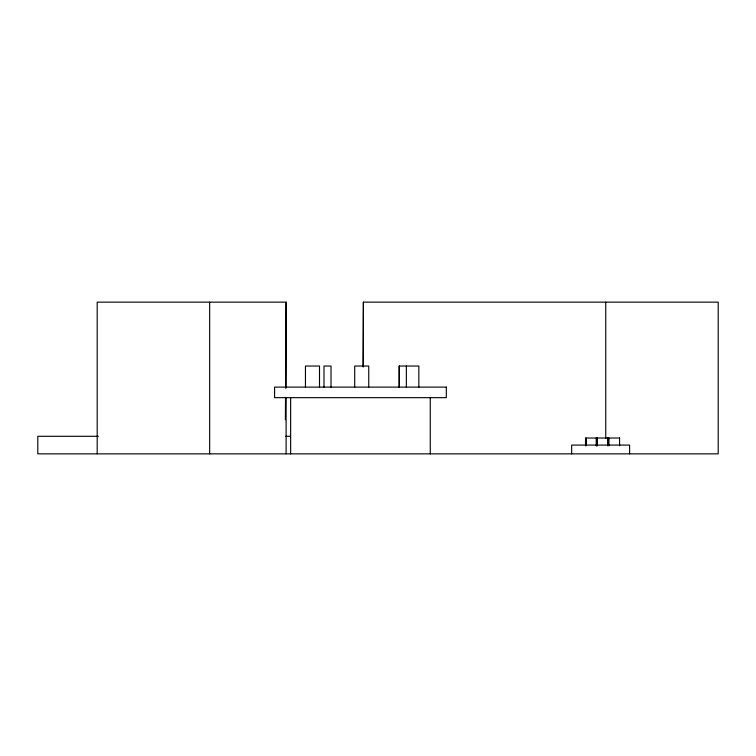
<?xml version="1.0" encoding="UTF-8"?>
<svg xmlns="http://www.w3.org/2000/svg" width="756" height="756" viewBox="0 0 756 756"><rect width="100%" height="100%" fill="white"/><g stroke="black" fill="none" stroke-linecap="round" stroke-linejoin="round"><path stroke-width="1.13" d="M285.39 419.75L285.532 397.401M285.588 387.998L286.108 302.145L97.193 302.145L97.193 453.855M362.993 366.83L363.39 302.145L718.2 302.145L718.2 453.855L37.8 453.855L37.8 436.297L98.374 436.297M285.456 436.297L290.332 436.297M619.636 438.017L585.531 438.017L585.531 445.728M629.616 453.855L629.616 445.076L571.659 445.076L571.659 453.855M619.551 438.017L619.636 445.728M608.949 438.017L608.949 445.728M607.975 438.017L607.994 445.728M607.767 438.017L607.767 445.728M605.745 302.145L605.745 438.565M597.297 438.017L597.212 445.728M597.079 438.017L597.098 445.728M596.739 438.017L596.739 445.728M596.626 438.017L596.682 445.728M596.219 438.017L596.219 445.728M586.051 445.728L586.051 438.017L585.938 445.728M430.268 397.656L430.268 453.855M418.843 387.11L418.843 366.036L399.102 366.036L399.102 387.11M406.35 366.036L406.35 387.11M399.338 366.036L399.338 387.11M368.748 387.11L368.748 366.036L354.696 366.036L354.696 387.11M363.39 302.145L363.39 366.83M331.015 387.11L331.015 366.036L323.993 366.036L323.993 387.11M319.505 387.11L319.505 366.036L305.452 366.036L305.452 387.11M290.644 397.656L290.644 453.855M286.108 302.145L286.108 387.998M286.108 397.401L286.108 453.855M209.658 302.145L209.658 453.855M446.323 387.11L274.579 387.11L274.579 397.656L446.323 397.656L446.323 387.11"/></g></svg>
